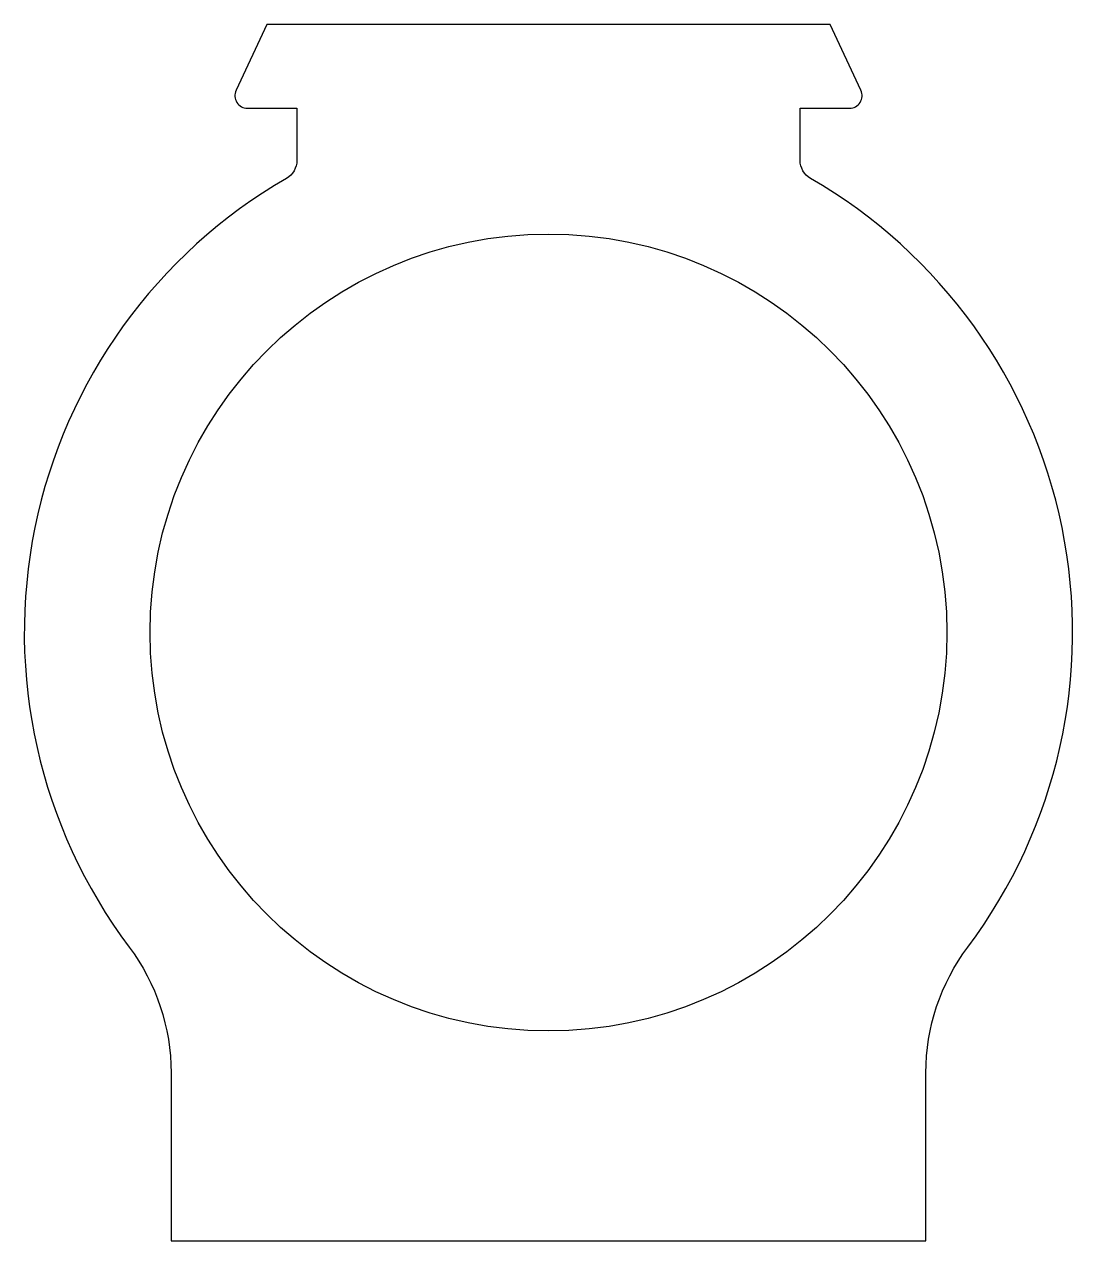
# Model space of a CAD drawing. Extents: x 169.8 to 194.8, y 405.7 to 434.7.
import ezdxf

# ---------------------------------------------------------------- set-up
doc = ezdxf.new("R2010")
doc.units = 0
doc.layers.add('ANA', color=220, linetype='CONTINUOUS')

msp = doc.modelspace()

# ---------------------------------------------------------------- linework, layer by layer
at = {"layer": 'ANA'}
msp.add_lwpolyline([(189.46, 432.695, 0.548619), (189.732, 433.122), (188.999, 434.695), (188.849, 434.695), (175.714, 434.695), (175.564, 434.695), (174.83, 433.122, 0.548619), (175.102, 432.695), (176.131, 432.695), (176.281, 432.695), (176.281, 431.454, -0.267949), (176.031, 431.021, 0.449784), (172.281, 412.695, -0.162278), (173.281, 409.695), (173.281, 405.695), (191.281, 405.695), (191.281, 409.695, -0.162278), (192.281, 412.695, 0.449784), (188.531, 431.021, -0.267949), (188.281, 431.454), (188.281, 432.695), (188.431, 432.695)], format="xyb", close=True, dxfattribs=at)
msp.add_circle((182.281, 420.195), 9.5, dxfattribs=at)

doc.saveas('drawing.dxf')
